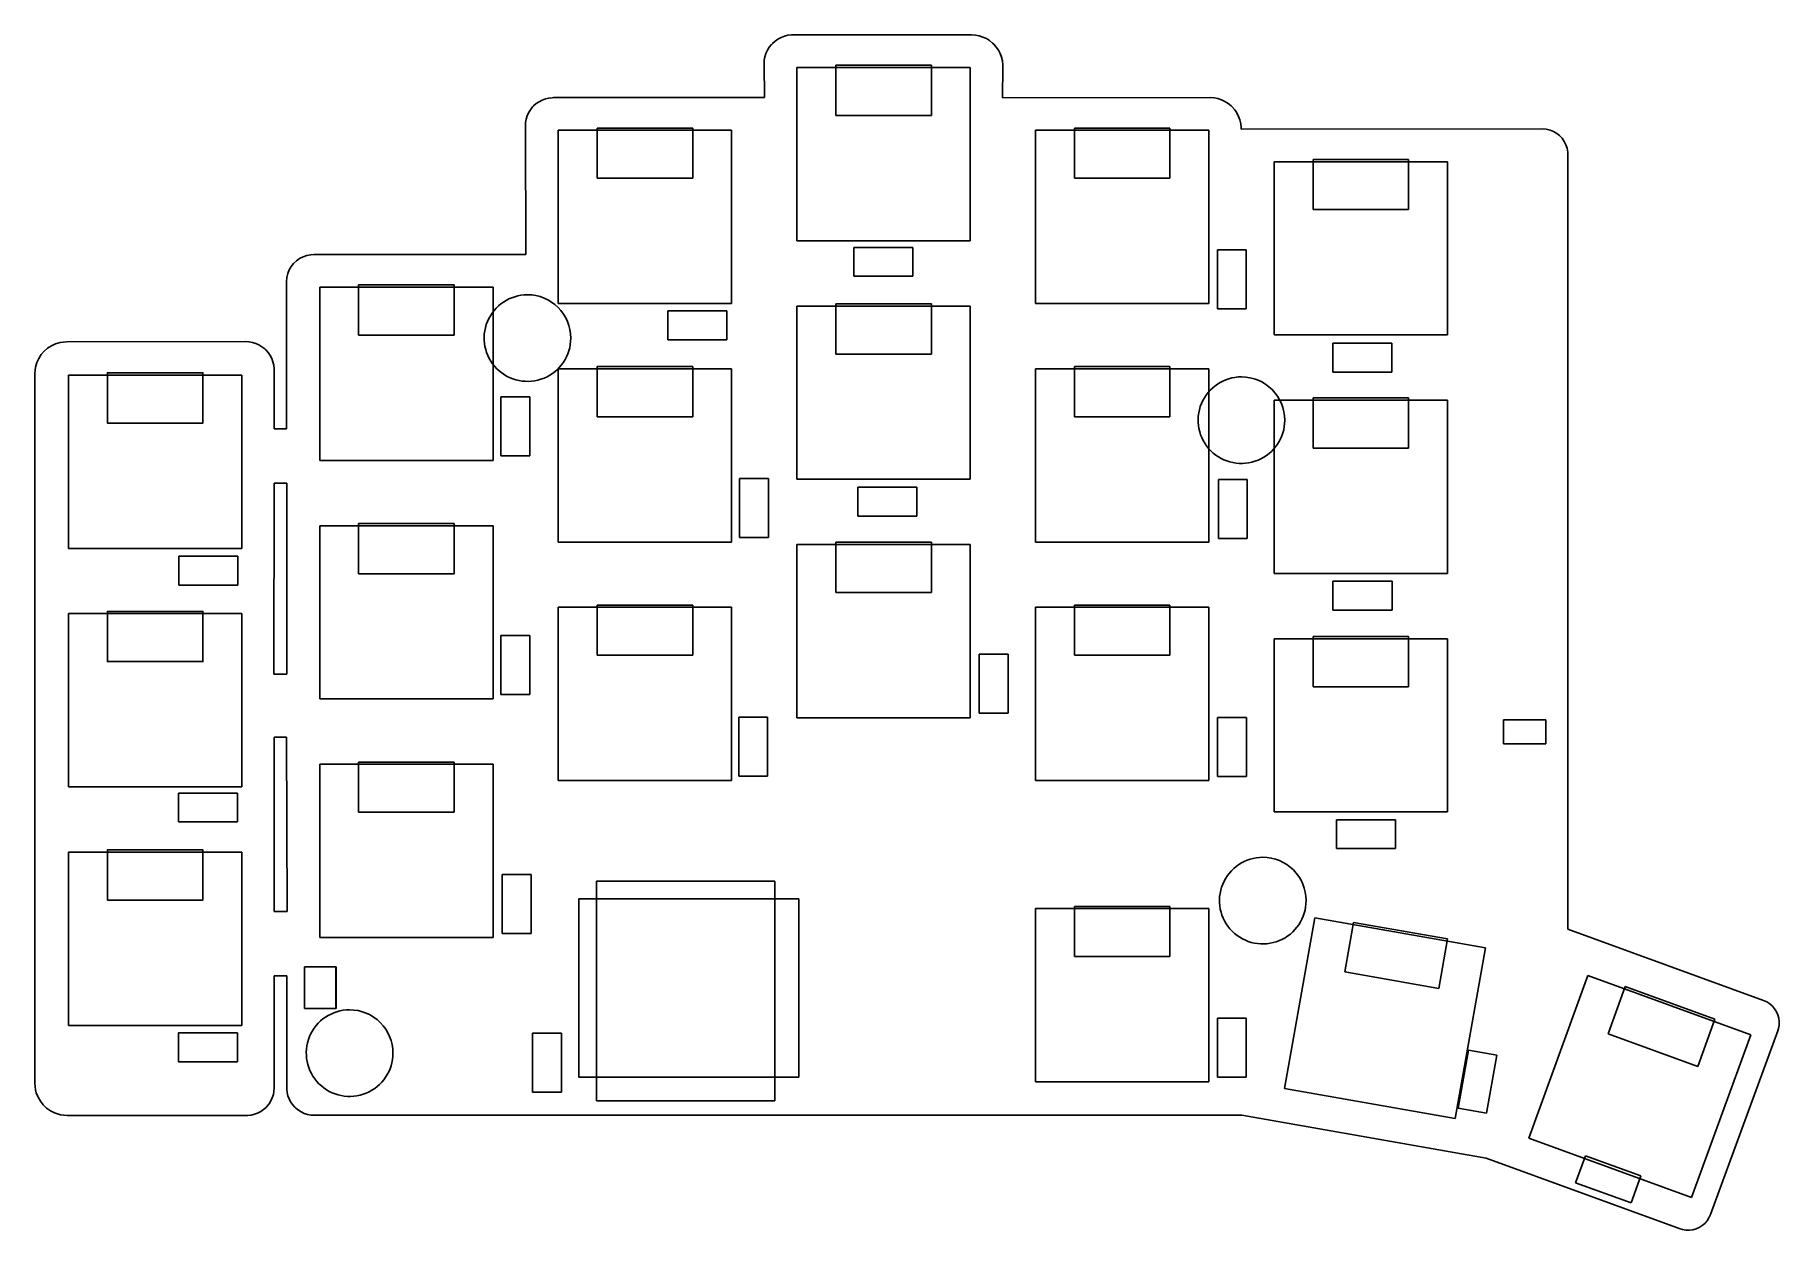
# Model space of a CAD drawing. Extents: x 31 to 170, y -124 to -29.
import ezdxf

# ---------------------------------------------------------------- set-up
doc = ezdxf.new("R2010")
doc.units = 0
doc.layers.get('0').update_dxf_attribs({"linetype": 'CONTINUOUS'})

msp = doc.modelspace()

# ---------------------------------------------------------------- linework, layer by layer
at = {"color": 7}
for points in [[(90.14206, -29.685671), (90.35542, -29.497711), (90.58656, -29.337691), (90.83548, -29.208151), (91.0971, -29.109091), (91.36888, -29.043051), (91.65082, -29.012571), (91.76512, -29.007491)], [(91.76512, -29.007491), (106.00436, -29.007491)], [(106.00436, -29.007491), (106.3117, -29.027811), (106.61142, -29.083691), (106.90352, -29.177671), (107.18038, -29.304671), (107.43946, -29.464691), (107.67822, -29.657731), (107.76712, -29.744091)], [(89.48166, -31.313811), (89.4969, -31.031871), (89.5477, -30.752471), (89.62898, -30.485771), (89.74328, -30.229231), (89.8906, -29.990471), (90.06586, -29.769491), (90.14206, -29.685671)], [(107.76712, -29.744091), (107.97032, -29.975231), (108.1405, -30.229231), (108.2802, -30.501011), (108.38434, -30.788031), (108.45292, -31.085211), (108.4834, -31.390011), (108.48594, -31.514471)], [(89.5096, -34.008751), (89.48166, -31.313811)], [(105.89514, -31.608451), (92.09532, -31.608451)], [(92.09532, -45.408271), (92.09532, -31.608451)], [(95.19666, -31.428111), (95.19666, -35.428611)], [(102.79634, -31.428111), (95.19666, -31.428111)], [(95.19666, -31.428111), (102.79634, -31.428111)], [(95.19666, -35.428611), (95.19666, -31.428111)], [(102.79634, -35.428611), (102.79634, -31.428111)], [(102.79634, -31.428111), (102.79634, -35.428611)], [(105.89514, -31.608451), (105.89514, -45.408271)], [(108.48594, -31.514471), (108.46054, -34.011291)], [(70.46976, -36.266811), (70.48754, -35.989951), (70.5358, -35.718171), (70.61962, -35.454011), (70.73392, -35.205091), (70.87616, -34.968871), (71.04888, -34.752971), (71.12508, -34.671691)], [(71.12508, -34.671691), (71.33336, -34.486271), (71.56196, -34.331331), (71.8058, -34.204331), (72.06488, -34.107811), (72.33158, -34.044311), (72.60844, -34.011291), (72.7202, -34.008751)], [(72.7202, -34.008751), (89.5096, -34.008751)], [(108.46054, -34.011291), (125.00864, -34.008751)], [(125.00864, -34.008751), (125.31598, -34.029071), (125.6157, -34.084951), (125.90272, -34.178931), (126.17704, -34.305931), (126.43358, -34.465951), (126.67234, -34.658991), (126.76124, -34.745351)], [(95.19666, -35.428611), (102.79634, -35.428611)], [(102.79634, -35.428611), (95.19666, -35.428611)], [(126.76124, -34.745351), (126.9619, -34.976491), (127.12954, -35.230491), (127.26416, -35.502271), (127.36576, -35.786751), (127.4318, -36.083931), (127.45974, -36.386191), (127.45974, -36.510651)], [(70.5104, -46.508091), (70.46976, -36.266811)], [(86.89594, -36.609711), (73.09612, -36.609711)], [(73.09612, -50.409531), (73.09612, -36.609711)], [(76.19746, -36.429371), (76.19746, -40.429871)], [(83.79714, -36.429371), (76.19746, -36.429371)], [(76.19746, -36.429371), (83.79714, -36.429371)], [(76.19746, -40.429871), (76.19746, -36.429371)], [(83.79714, -40.429871), (83.79714, -36.429371)], [(83.79714, -36.429371), (83.79714, -40.429871)], [(86.89594, -36.609711), (86.89594, -50.409531)], [(124.89688, -36.609711), (111.09706, -36.609711)], [(111.09706, -50.409531), (111.09706, -36.609711)], [(114.19586, -36.429371), (114.19586, -40.429871)], [(121.79554, -36.429371), (114.19586, -36.429371)], [(114.19586, -36.429371), (121.79554, -36.429371)], [(114.19586, -40.429871), (114.19586, -36.429371)], [(121.79554, -40.429871), (121.79554, -36.429371)], [(121.79554, -36.429371), (121.79554, -40.429871)], [(124.89688, -36.609711), (124.89688, -50.409531)], [(127.46228, -36.508111), (151.45258, -36.505571)], [(151.45258, -36.505571), (151.76246, -36.528431), (152.0571, -36.597011), (152.33396, -36.706231), (152.5905, -36.853551), (152.8191, -37.033891), (153.01976, -37.247251), (153.18994, -37.488551), (153.32202, -37.755251), (153.416, -38.039731), (153.4668, -38.344531), (153.47442, -38.555351), (153.47188, -100.246871)], [(143.89608, -39.109071), (130.09626, -39.109071)], [(130.09626, -52.908891), (130.09626, -39.109071)], [(133.19506, -38.928731), (133.19506, -42.929231)], [(140.79728, -38.928731), (133.19506, -38.928731)], [(133.19506, -38.928731), (140.79728, -38.928731)], [(133.19506, -42.929231), (133.19506, -38.928731)], [(140.79728, -42.929231), (140.79728, -38.928731)], [(140.79728, -38.928731), (140.79728, -42.929231)], [(143.89608, -39.109071), (143.89608, -52.908891)], [(76.19746, -40.429871), (83.79714, -40.429871)], [(83.79714, -40.429871), (76.19746, -40.429871)], [(114.19586, -40.429871), (121.79554, -40.429871)], [(121.79554, -40.429871), (114.19586, -40.429871)], [(133.19506, -42.929231), (140.79728, -42.929231)], [(140.79728, -42.929231), (133.19506, -42.929231)], [(92.09532, -45.408271), (105.89514, -45.408271)], [(51.4604, -48.664551), (51.48326, -48.336891), (51.55692, -48.024471), (51.67122, -47.729831), (51.8287, -47.460591), (52.0192, -47.216751), (52.24526, -47.000851), (52.49672, -46.820511), (52.77612, -46.678271), (53.07584, -46.576671), (53.39588, -46.520791), (53.61686, -46.508091)], [(53.61686, -46.508091), (70.5104, -46.508091)], [(96.62668, -48.232751), (96.62668, -45.934051)], [(101.32568, -45.934051), (96.62668, -45.934051)], [(96.62668, -45.934051), (96.62668, -48.232751)], [(96.62668, -45.934051), (101.32568, -45.934051)], [(101.32568, -48.232751), (101.32568, -45.934051)], [(101.32568, -45.934051), (101.32568, -48.232751)], [(125.57506, -46.142331), (125.57506, -50.843871)], [(127.8763, -46.142331), (125.57506, -46.142331)], [(125.57506, -46.142331), (127.8763, -46.142331)], [(125.57506, -50.843871), (125.57506, -46.142331)], [(127.8763, -50.843871), (127.8763, -46.142331)], [(127.8763, -46.142331), (127.8763, -50.843871)], [(96.62668, -48.232751), (101.32568, -48.232751)], [(101.32568, -48.232751), (96.62668, -48.232751)], [(51.45786, -60.391731), (51.4604, -48.664551)], [(67.89674, -49.109051), (54.09692, -49.109051)], [(54.09692, -62.908871), (54.09692, -49.109051)], [(57.19572, -48.928711), (57.19572, -52.929211)], [(64.7954, -48.928711), (57.19572, -48.928711)], [(57.19572, -48.928711), (64.7954, -48.928711)], [(57.19572, -52.929211), (57.19572, -48.928711)], [(64.7954, -52.929211), (64.7954, -48.928711)], [(64.7954, -48.928711), (64.7954, -52.929211)], [(67.89674, -49.109051), (67.89674, -62.908871)], [(73.09612, -50.409531), (86.89594, -50.409531)], [(81.81848, -51.001351), (81.81848, -53.300051)], [(86.51748, -51.001351), (81.81848, -51.001351)], [(81.81848, -51.001351), (86.51748, -51.001351)], [(81.81848, -53.300051), (81.81848, -51.001351)], [(86.51748, -51.001351), (86.51748, -53.300051)], [(86.51748, -53.300051), (86.51748, -51.001351)], [(105.89514, -50.610191), (92.09532, -50.610191)], [(92.09532, -64.410011), (92.09532, -50.610191)], [(95.19666, -50.429851), (95.19666, -54.430351)], [(102.79634, -50.429851), (95.19666, -50.429851)], [(95.19666, -50.429851), (102.79634, -50.429851)], [(95.19666, -54.430351), (95.19666, -50.429851)], [(102.79634, -54.430351), (102.79634, -50.429851)], [(102.79634, -50.429851), (102.79634, -54.430351)], [(105.89514, -50.610191), (105.89514, -64.410011)], [(111.09706, -50.409531), (124.89688, -50.409531)], [(127.8763, -50.843871), (125.57506, -50.843871)], [(125.57506, -50.843871), (127.8763, -50.843871)], [(31.4198, -55.979751), (31.43504, -55.723211), (31.47314, -55.474291), (31.5722, -55.118691), (31.7246, -54.785951), (31.91764, -54.478611), (32.15386, -54.206831), (32.42818, -53.970611), (32.73298, -53.775031), (33.06572, -53.622631), (33.42132, -53.521031), (33.67024, -53.482931), (33.92678, -53.467691)], [(33.92678, -53.467691), (48.1838, -53.437211)], [(48.1838, -53.437211), (48.46574, -53.454991), (48.74006, -53.505791), (49.00676, -53.589611), (49.25822, -53.703911), (49.49698, -53.851231), (49.71796, -54.026491), (49.79924, -54.102691)], [(49.79924, -54.102691), (49.9872, -54.316051), (50.14468, -54.544651), (50.27422, -54.793571), (50.37074, -55.055191), (50.43424, -55.326971), (50.46726, -55.606371), (50.4698, -55.718131)], [(57.19572, -52.929211), (64.7954, -52.929211)], [(64.7954, -52.929211), (57.19572, -52.929211)], [(81.81848, -53.300051), (86.51748, -53.300051)], [(86.51748, -53.300051), (81.81848, -53.300051)], [(130.09626, -52.908891), (143.89608, -52.908891)], [(134.75208, -55.865451), (134.75208, -53.566751)], [(139.45108, -53.566751), (134.75208, -53.566751)], [(134.75208, -53.566751), (134.75208, -55.865451)], [(134.75208, -53.566751), (139.45108, -53.566751)], [(139.45108, -55.865451), (139.45108, -53.566751)], [(139.45108, -53.566751), (139.45108, -55.865451)], [(76.19746, -55.428571), (76.19746, -59.429071)], [(83.79714, -55.428571), (76.19746, -55.428571)], [(76.19746, -55.428571), (83.79714, -55.428571)], [(76.19746, -59.429071), (76.19746, -55.428571)], [(83.79714, -59.429071), (83.79714, -55.428571)], [(83.79714, -55.428571), (83.79714, -59.429071)], [(95.19666, -54.430351), (102.79634, -54.430351)], [(102.79634, -54.430351), (95.19666, -54.430351)], [(114.19586, -55.428571), (114.19586, -59.429071)], [(121.79554, -55.428571), (114.19586, -55.428571)], [(114.19586, -55.428571), (121.79554, -55.428571)], [(114.19586, -59.429071), (114.19586, -55.428571)], [(121.79554, -59.429071), (121.79554, -55.428571)], [(121.79554, -55.428571), (121.79554, -59.429071)], [(31.41726, -112.520151), (31.4198, -55.979751)], [(47.89678, -56.109291), (34.09696, -56.109291)], [(34.09696, -69.909111), (34.09696, -56.109291)], [(47.89678, -56.109291), (47.89678, -69.909111)], [(50.4698, -55.718131), (50.4698, -60.391731)], [(86.89594, -55.608911), (73.09612, -55.608911)], [(73.09612, -69.408731), (73.09612, -55.608911)], [(86.89594, -55.608911), (86.89594, -69.408731)], [(124.89688, -55.608911), (111.09706, -55.608911)], [(111.09706, -69.408731), (111.09706, -55.608911)], [(124.89688, -55.608911), (124.89688, -69.408731)], [(134.75208, -55.865451), (139.45108, -55.865451)], [(139.45108, -55.865451), (134.75208, -55.865451)], [(68.51396, -57.839031), (68.51396, -62.540571)], [(70.8152, -57.839031), (68.51396, -57.839031)], [(68.51396, -57.839031), (70.8152, -57.839031)], [(68.51396, -62.540571), (68.51396, -57.839031)], [(70.8152, -62.540571), (70.8152, -57.839031)], [(70.8152, -57.839031), (70.8152, -62.540571)], [(143.89608, -58.108271), (130.09626, -58.108271)], [(130.09626, -71.908091), (130.09626, -58.108271)], [(133.19506, -57.927931), (133.19506, -61.928431)], [(140.79728, -57.927931), (133.19506, -57.927931)], [(133.19506, -57.927931), (140.79728, -57.927931)], [(133.19506, -61.928431), (133.19506, -57.927931)], [(140.79728, -61.928431), (140.79728, -57.927931)], [(140.79728, -57.927931), (140.79728, -61.928431)], [(143.89608, -58.108271), (143.89608, -71.908091)], [(76.19746, -59.429071), (83.79714, -59.429071)], [(83.79714, -59.429071), (76.19746, -59.429071)], [(114.19586, -59.429071), (121.79554, -59.429071)], [(121.79554, -59.429071), (114.19586, -59.429071)], [(50.4698, -60.391731), (51.45786, -60.391731)], [(133.19506, -61.928431), (140.79728, -61.928431)], [(140.79728, -61.928431), (133.19506, -61.928431)], [(54.09692, -62.908871), (67.89674, -62.908871)], [(70.8152, -62.540571), (68.51396, -62.540571)], [(68.51396, -62.540571), (70.8152, -62.540571)], [(50.45456, -79.919251), (50.4698, -64.717351)], [(51.47564, -64.717351), (50.4698, -64.717351)], [(51.46802, -79.919251), (51.47564, -64.717351)], [(87.52586, -64.341431), (87.52586, -69.042971)], [(89.8271, -64.341431), (87.52586, -64.341431)], [(87.52586, -64.341431), (89.8271, -64.341431)], [(87.52586, -69.042971), (87.52586, -64.341431)], [(89.8271, -69.042971), (89.8271, -64.341431)], [(92.09532, -64.410011), (105.89514, -64.410011)], [(96.93148, -67.333551), (96.93148, -65.034851)], [(101.63048, -65.034851), (96.93148, -65.034851)], [(96.93148, -65.034851), (96.93148, -67.333551)], [(96.93148, -65.034851), (101.63048, -65.034851)], [(101.63048, -67.333551), (101.63048, -65.034851)], [(101.63048, -65.034851), (101.63048, -67.333551)], [(125.65126, -64.430331), (125.65126, -69.131871)], [(127.9525, -64.430331), (125.65126, -64.430331)], [(125.65126, -64.430331), (127.9525, -64.430331)], [(125.65126, -69.131871), (125.65126, -64.430331)], [(127.9525, -69.131871), (127.9525, -64.430331)], [(127.9525, -64.430331), (127.9525, -69.131871)], [(57.19572, -67.927911), (57.19572, -71.928411)], [(64.7954, -67.927911), (57.19572, -67.927911)], [(57.19572, -67.927911), (64.7954, -67.927911)], [(57.19572, -71.928411), (57.19572, -67.927911)], [(64.7954, -71.928411), (64.7954, -67.927911)], [(64.7954, -67.927911), (64.7954, -71.928411)], [(96.93148, -67.333551), (101.63048, -67.333551)], [(101.63048, -67.333551), (96.93148, -67.333551)], [(67.89674, -68.108251), (54.09692, -68.108251)], [(54.09692, -81.908071), (54.09692, -68.108251)], [(67.89674, -68.108251), (67.89674, -81.908071)], [(73.09612, -69.408731), (86.89594, -69.408731)], [(89.8271, -69.042971), (87.52586, -69.042971)], [(87.52586, -69.042971), (89.8271, -69.042971)], [(95.19666, -69.429051), (95.19666, -73.429551)], [(102.79634, -69.429051), (95.19666, -69.429051)], [(95.19666, -69.429051), (102.79634, -69.429051)], [(95.19666, -73.429551), (95.19666, -69.429051)], [(102.79634, -73.429551), (102.79634, -69.429051)], [(102.79634, -69.429051), (102.79634, -73.429551)], [(111.09706, -69.408731), (124.89688, -69.408731)], [(127.9525, -69.131871), (125.65126, -69.131871)], [(125.65126, -69.131871), (127.9525, -69.131871)], [(34.09696, -69.909111), (47.89678, -69.909111)], [(47.57928, -70.533951), (42.88028, -70.533951), (42.88028, -72.832651), (47.57928, -72.832651)], [(47.57928, -72.832651), (42.88028, -72.832651), (42.88028, -70.533951), (47.57928, -70.533951)], [(47.57928, -70.533951), (47.57928, -72.832651)], [(47.57928, -72.832651), (47.57928, -70.533951)], [(105.89514, -69.609391), (92.09532, -69.609391)], [(92.09532, -83.409211), (92.09532, -69.609391)], [(105.89514, -69.609391), (105.89514, -83.409211)], [(57.19572, -71.928411), (64.7954, -71.928411)], [(64.7954, -71.928411), (57.19572, -71.928411)], [(130.09626, -71.908091), (143.89608, -71.908091)], [(95.19666, -73.429551), (102.79634, -73.429551)], [(102.79634, -73.429551), (95.19666, -73.429551)], [(134.77748, -74.826551), (134.77748, -72.527851)], [(139.47648, -72.527851), (134.77748, -72.527851)], [(134.77748, -72.527851), (134.77748, -74.826551)], [(134.77748, -72.527851), (139.47648, -72.527851)], [(139.47648, -74.826551), (139.47648, -72.527851)], [(139.47648, -72.527851), (139.47648, -74.826551)], [(86.89594, -74.608111), (73.09612, -74.608111)], [(73.09612, -88.407931), (73.09612, -74.608111)], [(76.19746, -74.430311), (76.19746, -78.428271)], [(83.79714, -74.430311), (76.19746, -74.430311)], [(76.19746, -74.430311), (83.79714, -74.430311)], [(76.19746, -78.428271), (76.19746, -74.430311)], [(83.79714, -78.428271), (83.79714, -74.430311)], [(83.79714, -74.430311), (83.79714, -78.428271)], [(86.89594, -74.608111), (86.89594, -88.407931)], [(124.89688, -74.608111), (111.09706, -74.608111)], [(111.09706, -88.407931), (111.09706, -74.608111)], [(114.19586, -74.430311), (114.19586, -78.428271)], [(121.79554, -74.430311), (114.19586, -74.430311)], [(114.19586, -74.430311), (121.79554, -74.430311)], [(114.19586, -78.428271), (114.19586, -74.430311)], [(121.79554, -78.428271), (121.79554, -74.430311)], [(121.79554, -74.430311), (121.79554, -78.428271)], [(124.89688, -74.608111), (124.89688, -88.407931)], [(134.77748, -74.826551), (139.47648, -74.826551)], [(139.47648, -74.826551), (134.77748, -74.826551)], [(47.89678, -75.108491), (34.09696, -75.108491)], [(34.09696, -88.908311), (34.09696, -75.108491)], [(47.89678, -75.108491), (47.89678, -88.908311)], [(68.52666, -76.850931), (68.52666, -81.552471)], [(70.8279, -76.850931), (68.52666, -76.850931)], [(68.52666, -76.850931), (70.8279, -76.850931)], [(68.52666, -81.552471), (68.52666, -76.850931)], [(70.8279, -81.552471), (70.8279, -76.850931)], [(70.8279, -76.850931), (70.8279, -81.552471)], [(143.89608, -77.110011), (130.09626, -77.110011)], [(130.09626, -90.909831), (130.09626, -77.110011)], [(133.19506, -76.929671), (133.19506, -80.930171)], [(140.79728, -76.929671), (133.19506, -76.929671)], [(133.19506, -76.929671), (140.79728, -76.929671)], [(133.19506, -80.930171), (133.19506, -76.929671)], [(140.79728, -80.930171), (140.79728, -76.929671)], [(140.79728, -76.929671), (140.79728, -80.930171)], [(143.89608, -77.110011), (143.89608, -90.909831)], [(76.19746, -78.428271), (83.79714, -78.428271)], [(83.79714, -78.428271), (76.19746, -78.428271)], [(106.60126, -78.349531), (106.60126, -83.051071)], [(108.9025, -78.349531), (106.60126, -78.349531)], [(106.60126, -78.349531), (108.9025, -78.349531)], [(106.60126, -83.051071), (106.60126, -78.349531)], [(108.9025, -83.051071), (108.9025, -78.349531)], [(108.9025, -78.349531), (108.9025, -83.051071)], [(114.19586, -78.428271), (121.79554, -78.428271)], [(121.79554, -78.428271), (114.19586, -78.428271)], [(51.46802, -79.919251), (50.45456, -79.919251)], [(54.09692, -81.908071), (67.89674, -81.908071)], [(70.8279, -81.552471), (68.52666, -81.552471)], [(68.52666, -81.552471), (70.8279, -81.552471)], [(133.19506, -80.930171), (140.79728, -80.930171)], [(140.79728, -80.930171), (133.19506, -80.930171)], [(108.9025, -83.051071), (106.60126, -83.051071)], [(106.60126, -83.051071), (108.9025, -83.051071)], [(87.46236, -83.353331), (87.46236, -88.054871)], [(89.7636, -83.353331), (87.46236, -83.353331)], [(87.46236, -83.353331), (89.7636, -83.353331)], [(87.46236, -88.054871), (87.46236, -83.353331)], [(89.7636, -88.054871), (89.7636, -83.353331)], [(89.7636, -83.353331), (89.7636, -88.054871)], [(92.09532, -83.409211), (105.89514, -83.409211)], [(125.58776, -83.378731), (125.58776, -88.080271)], [(127.889, -83.378731), (125.58776, -83.378731)], [(125.58776, -83.378731), (127.889, -83.378731)], [(125.58776, -88.080271), (125.58776, -83.378731)], [(127.889, -88.080271), (127.889, -83.378731)], [(127.889, -83.378731), (127.889, -88.080271)], [(151.72182, -83.574311), (148.3614, -83.574311)], [(148.3614, -83.574311), (148.3614, -85.474231)], [(148.3614, -83.574311), (151.72182, -83.574311)], [(148.3614, -85.474231), (148.3614, -83.574311)], [(151.72182, -85.474231), (151.72182, -83.574311)], [(151.72182, -83.574311), (151.72182, -85.474231)], [(51.45532, -84.961151), (50.46218, -84.961151)], [(50.47742, -98.839711), (50.46218, -84.961151)], [(51.49342, -98.839711), (51.45532, -84.961151)], [(148.3614, -85.474231), (151.72182, -85.474231)], [(151.72182, -85.474231), (148.3614, -85.474231)], [(67.89674, -87.109991), (54.09692, -87.109991)], [(54.09692, -100.909811), (54.09692, -87.109991)], [(57.19572, -86.929651), (57.19572, -90.930151)], [(64.7954, -86.929651), (57.19572, -86.929651)], [(57.19572, -86.929651), (64.7954, -86.929651)], [(57.19572, -90.930151), (57.19572, -86.929651)], [(64.7954, -90.930151), (64.7954, -86.929651)], [(64.7954, -86.929651), (64.7954, -90.930151)], [(67.89674, -87.109991), (67.89674, -100.909811)], [(73.09612, -88.407931), (86.89594, -88.407931)], [(89.7636, -88.054871), (87.46236, -88.054871)], [(87.46236, -88.054871), (89.7636, -88.054871)], [(111.09706, -88.407931), (124.89688, -88.407931)], [(127.889, -88.080271), (125.58776, -88.080271)], [(125.58776, -88.080271), (127.889, -88.080271)], [(34.09696, -88.908311), (47.89678, -88.908311)], [(42.84218, -89.406151), (42.84218, -91.704851)], [(47.54118, -89.406151), (42.84218, -89.406151)], [(42.84218, -89.406151), (47.54118, -89.406151)], [(42.84218, -91.704851), (42.84218, -89.406151)], [(47.54118, -89.406151), (47.54118, -91.704851)], [(47.54118, -91.704851), (47.54118, -89.406151)], [(57.19572, -90.930151), (64.7954, -90.930151)], [(64.7954, -90.930151), (57.19572, -90.930151)], [(130.09626, -90.909831), (143.89608, -90.909831)], [(135.05688, -93.825751), (135.05688, -91.527051)], [(139.75588, -91.527051), (135.05688, -91.527051)], [(135.05688, -91.527051), (135.05688, -93.825751)], [(135.05688, -91.527051), (139.75588, -91.527051)], [(139.75588, -93.825751), (139.75588, -91.527051)], [(139.75588, -91.527051), (139.75588, -93.825751)], [(42.84218, -91.704851), (47.54118, -91.704851)], [(47.54118, -91.704851), (42.84218, -91.704851)], [(47.89678, -94.110231), (34.09696, -94.110231)], [(34.09696, -107.910051), (34.09696, -94.110231)], [(47.89678, -94.110231), (47.89678, -107.910051)], [(135.05688, -93.825751), (139.75588, -93.825751)], [(139.75588, -93.825751), (135.05688, -93.825751)], [(68.62826, -95.900931), (68.62826, -100.602471)], [(70.9295, -95.900931), (68.62826, -95.900931)], [(68.62826, -95.900931), (70.9295, -95.900931)], [(68.62826, -100.602471), (68.62826, -95.900931)], [(70.9295, -100.602471), (70.9295, -95.900931)], [(70.9295, -95.900931), (70.9295, -100.602471)], [(76.14158, -96.431791), (76.14158, -113.932391)], [(76.14158, -96.431791), (90.34018, -96.431791)], [(90.34018, -113.932391), (90.34018, -96.431791)], [(74.7395, -97.826251), (92.2401, -97.826251)], [(74.7395, -97.826251), (74.7395, -112.024851)], [(92.2401, -112.024851), (92.2401, -97.826251)], [(114.19586, -98.428231), (114.19586, -102.428731)], [(121.79554, -98.428231), (114.19586, -98.428231)], [(114.19586, -98.428231), (121.79554, -98.428231)], [(114.19586, -102.428731), (114.19586, -98.428231)], [(121.79554, -102.428731), (121.79554, -98.428231)], [(121.79554, -98.428231), (121.79554, -102.428731)], [(51.49342, -98.839711), (50.47742, -98.839711)], [(124.89688, -98.608571), (111.09706, -98.608571)], [(111.09706, -112.408391), (111.09706, -98.608571)], [(124.89688, -98.608571), (124.89688, -112.408391)], [(130.9243, -112.936711), (133.31952, -99.345171)], [(146.90852, -101.742931), (133.31952, -99.345171)], [(136.40308, -99.705851), (135.70966, -103.645391)], [(135.70966, -103.645391), (136.40308, -99.705851)], [(143.88846, -101.026651), (136.40308, -99.705851)], [(136.40308, -99.705851), (143.88846, -101.026651)], [(54.09692, -100.909811), (67.89674, -100.909811)], [(70.9295, -100.602471), (68.62826, -100.602471)], [(68.62826, -100.602471), (70.9295, -100.602471)], [(143.1925, -104.966191), (143.88846, -101.026651)], [(143.88846, -101.026651), (143.1925, -104.966191)], [(169.05478, -105.923771), (153.47188, -100.246871)], [(114.19586, -102.428731), (121.79554, -102.428731)], [(121.79554, -102.428731), (114.19586, -102.428731)], [(146.90852, -101.742931), (144.5133, -115.331931)], [(51.46548, -103.962891), (50.47234, -103.962891)], [(50.47234, -103.962891), (50.47234, -112.878291)], [(51.46548, -112.875751), (51.46548, -103.962891)], [(52.89042, -103.254231), (55.38978, -103.254231)], [(52.89042, -103.254231), (52.89042, -106.556231)], [(52.8955, -106.556231), (52.8955, -103.256771)], [(55.39486, -103.256771), (52.8955, -103.256771)], [(55.38978, -106.556231), (55.38978, -103.254231)], [(55.39486, -103.256771), (55.39486, -106.556231)], [(135.70966, -103.645391), (143.1925, -104.966191)], [(143.1925, -104.966191), (135.70966, -103.645391)], [(150.35784, -116.899111), (155.07716, -103.929871)], [(168.04386, -108.651731), (155.07716, -103.929871)], [(158.0515, -104.821411), (156.68244, -108.580611)], [(156.68244, -108.580611), (158.0515, -104.821411)], [(165.19398, -107.422371), (158.0515, -104.821411)], [(158.0515, -104.821411), (165.19398, -107.422371)], [(55.38978, -106.556231), (52.89042, -106.556231)], [(52.8955, -106.556231), (55.39486, -106.556231)], [(169.05478, -105.923771), (169.3164, -106.040611), (169.55262, -106.195551), (169.7609, -106.378431), (169.9387, -106.586711), (170.08094, -106.817851), (170.19016, -107.066771), (170.26382, -107.330931), (170.29938, -107.602711), (170.29176, -107.879571), (170.2435, -108.158971), (170.18762, -108.344391)], [(34.09696, -107.910051), (47.89678, -107.910051)], [(125.57506, -107.343631), (125.57506, -112.045171)], [(127.8763, -107.343631), (125.57506, -107.343631)], [(125.57506, -107.343631), (127.8763, -107.343631)], [(127.8763, -112.045171), (127.8763, -107.343631)], [(127.8763, -107.343631), (127.8763, -112.045171)], [(163.82492, -111.179031), (165.19398, -107.422371)], [(165.19398, -107.422371), (163.82492, -111.179031)], [(47.54118, -108.506951), (42.84218, -108.506951), (42.84218, -110.805651), (47.54118, -110.805651)], [(47.54118, -110.805651), (42.84218, -110.805651), (42.84218, -108.506951), (47.54118, -108.506951)], [(47.54118, -108.506951), (47.54118, -110.805651)], [(47.54118, -110.805651), (47.54118, -108.506951)], [(71.04126, -108.539971), (71.04126, -113.241511)], [(73.3425, -108.539971), (71.04126, -108.539971)], [(71.04126, -108.539971), (73.3425, -108.539971)], [(71.04126, -113.241511), (71.04126, -108.539971)], [(73.3425, -113.241511), (73.3425, -108.539971)], [(73.3425, -108.539971), (73.3425, -113.241511)], [(156.68244, -108.580611), (163.82492, -111.179031)], [(163.82492, -111.179031), (156.68244, -108.580611)], [(168.04386, -108.651731), (163.32454, -121.618431)], [(164.83584, -122.974791), (170.18762, -108.344391)], [(145.55978, -109.873471), (144.7419, -114.501351)], [(144.7419, -114.501351), (145.55978, -109.873471)], [(147.82292, -110.272251), (145.55978, -109.873471)], [(145.55978, -109.873471), (147.82292, -110.272251)], [(147.00758, -114.900131), (147.82292, -110.272251)], [(147.82292, -110.272251), (147.00758, -114.900131)], [(92.2401, -112.024851), (74.7395, -112.024851)], [(111.09706, -112.408391), (124.89688, -112.408391)], [(127.8763, -112.045171), (125.57506, -112.045171)], [(125.57506, -112.045171), (127.8763, -112.045171)], [(33.97504, -115.080471), (33.71342, -115.067771), (33.45942, -115.029671), (33.21558, -114.966171), (32.97936, -114.879811), (32.64916, -114.709631), (32.3469, -114.496271), (32.08274, -114.242271), (31.85414, -113.952711), (31.66872, -113.630131), (31.53156, -113.282151), (31.46806, -113.035771), (31.42996, -112.781771), (31.41726, -112.520151)], [(50.47234, -112.878291), (50.45456, -113.150071), (50.40376, -113.416771), (50.32248, -113.673311), (50.21072, -113.919691), (50.06848, -114.150831), (49.8983, -114.361651), (49.8221, -114.442931)], [(52.10556, -114.425151), (51.92776, -114.221951), (51.77536, -114.000971), (51.65344, -113.762211), (51.55946, -113.513291), (51.49596, -113.251671), (51.46802, -112.984971), (51.46548, -112.875751)], [(73.3425, -113.241511), (71.04126, -113.241511)], [(71.04126, -113.241511), (73.3425, -113.241511)], [(130.9243, -112.936711), (144.5133, -115.331931)], [(49.8221, -114.442931), (49.6189, -114.623271), (49.39538, -114.775671), (49.15408, -114.900131), (48.90262, -114.994111), (48.63846, -115.057611), (48.36922, -115.085551), (48.25746, -115.090631), (33.97504, -115.080471)], [(53.65496, -115.065231), (53.38572, -115.049991), (53.12156, -114.999191), (52.86756, -114.920451), (52.62372, -114.808691), (52.39512, -114.668991), (52.1843, -114.498811), (52.10556, -114.425151)], [(127.51054, -115.060151), (53.65496, -115.065231)], [(90.34018, -113.932391), (76.14158, -113.932391)], [(146.98218, -118.491691), (127.51054, -115.060151)], [(147.00758, -114.900131), (144.7419, -114.501351)], [(144.7419, -114.501351), (147.00758, -114.900131)], [(150.35784, -116.899111), (163.32454, -121.618431)], [(162.41268, -124.110171), (146.98218, -118.491691)], [(154.09672, -120.450031), (154.88158, -118.288491)], [(154.88158, -118.288491), (154.09672, -120.450031)], [(159.29864, -119.896311), (154.88158, -118.288491)], [(154.88158, -118.288491), (159.29864, -119.896311)], [(154.09672, -120.450031), (158.51124, -122.055311)], [(158.51124, -122.055311), (154.09672, -120.450031)], [(158.51124, -122.055311), (159.29864, -119.896311)], [(159.29864, -119.896311), (158.51124, -122.055311)], [(164.83584, -122.974791), (164.71646, -123.238951), (164.56406, -123.475171), (164.37864, -123.680911), (164.17036, -123.858711), (163.93922, -124.003491), (163.6903, -124.112711), (163.42614, -124.183831), (163.15436, -124.219391), (162.8775, -124.214311), (162.5981, -124.166051), (162.41268, -124.110171)]]:
    msp.add_lwpolyline(points, dxfattribs=at)
for points in [[(70.637654, -49.710345)], [(44.79544, -59.929451), (44.79544, -55.928951), (37.19576, -55.928951), (37.19576, -59.929451)], [(37.19576, -59.929451), (37.19576, -55.928951), (44.79544, -55.928951), (44.79544, -59.929451)], [(127.48768, -56.250337)], [(44.79544, -78.928651), (44.79544, -74.928151), (37.19576, -74.928151), (37.19576, -78.928651)], [(37.19576, -78.928651), (37.19576, -74.928151), (44.79544, -74.928151), (44.79544, -78.928651)], [(44.79544, -97.930391), (44.79544, -93.929891), (37.19576, -93.929891), (37.19576, -97.930391)], [(37.19576, -97.930391), (37.19576, -93.929891), (44.79544, -93.929891), (44.79544, -97.930391)], [(129.187702, -94.520771)], [(56.477662, -106.670353)]]:
    msp.add_lwpolyline(points, close=True, dxfattribs=at)
for points in [[(70.637654, -49.710345), (69.242257, -49.710345), (67.98426, -50.550912), (67.450264, -51.840091)], [(73.077176, -50.720828), (72.430175, -50.073827), (71.552652, -49.710345), (70.637654, -49.710345)], [(74.08766, -53.160351), (74.08766, -52.245352), (73.724178, -51.36783), (73.077176, -50.720828)], [(67.450264, -51.840091), (66.916269, -53.12927), (67.211437, -54.613179), (68.198132, -55.599873)], [(71.957914, -56.347741), (73.247093, -55.813745), (74.08766, -54.555748), (74.08766, -53.160351)], [(68.198132, -55.599873), (69.184826, -56.586568), (70.668735, -56.881736), (71.957914, -56.347741)], [(127.48768, -56.250337), (126.092283, -56.250337), (124.834286, -57.090904), (124.30029, -58.380083)], [(129.927202, -57.26082), (129.280201, -56.613819), (128.402678, -56.250337), (127.48768, -56.250337)], [(130.937686, -59.700343), (130.937686, -58.785344), (130.574204, -57.907822), (129.927202, -57.26082)], [(124.30029, -58.380083), (123.766295, -59.669262), (124.061463, -61.153171), (125.048158, -62.139865)], [(128.80794, -62.887733), (130.097119, -62.353737), (130.937686, -61.09574), (130.937686, -59.700343)], [(125.048158, -62.139865), (126.034852, -63.12656), (127.518761, -63.421728), (128.80794, -62.887733)], [(129.187702, -94.520771), (127.792305, -94.520771), (126.534308, -95.361338), (126.000312, -96.650517)], [(131.627224, -95.531254), (130.980223, -94.884253), (130.1027, -94.520771), (129.187702, -94.520771)], [(132.637708, -97.970777), (132.637708, -97.055778), (132.274226, -96.178256), (131.627224, -95.531254)], [(126.000312, -96.650517), (125.466317, -97.939696), (125.761485, -99.423605), (126.74818, -100.410299)], [(130.507962, -101.158167), (131.797141, -100.624171), (132.637708, -99.366174), (132.637708, -97.970777)], [(126.74818, -100.410299), (127.734874, -101.396994), (129.218783, -101.692162), (130.507962, -101.158167)], [(56.477662, -106.670353), (55.082265, -106.670353), (53.824268, -107.51092), (53.290272, -108.800099)], [(58.917184, -107.680836), (58.270183, -107.033835), (57.39266, -106.670353), (56.477662, -106.670353)], [(59.927668, -110.120359), (59.927668, -109.20536), (59.564186, -108.327838), (58.917184, -107.680836)], [(53.290272, -108.800099), (52.756277, -110.089278), (53.051445, -111.573187), (54.03814, -112.559881)], [(57.797922, -113.307749), (59.087101, -112.773753), (59.927668, -111.515756), (59.927668, -110.120359)], [(54.03814, -112.559881), (55.024834, -113.546576), (56.508743, -113.841744), (57.797922, -113.307749)]]:
    msp.add_open_spline(points, degree=3, dxfattribs=at)

doc.saveas('drawing.dxf')
